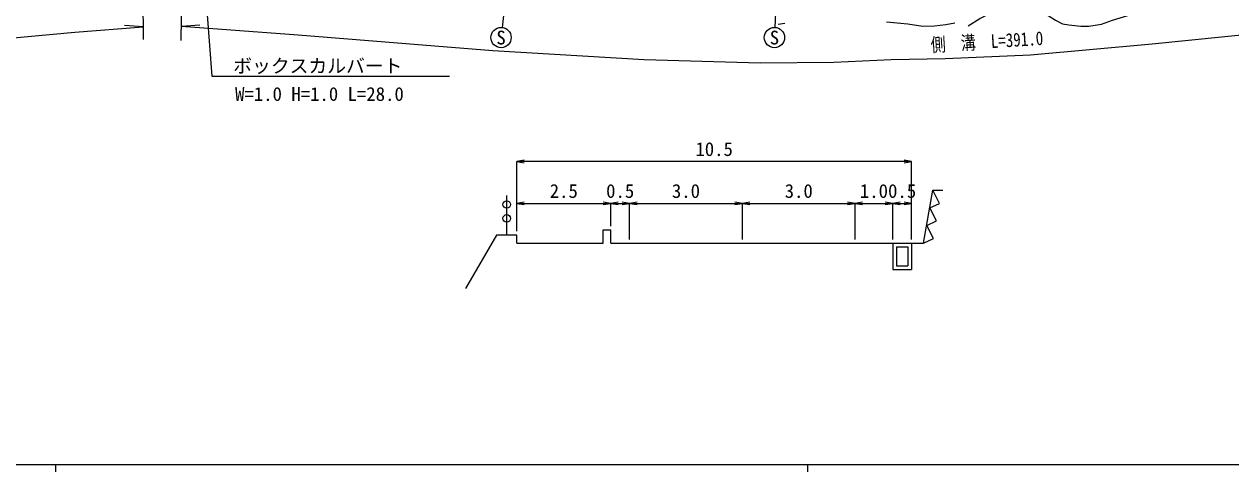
# Model space of a CAD drawing. Units: millimetres at full size, sheet at 1:1000, with parts at other scales. Extents: x 40000 to 680000, y 20000 to 380000.
# Drawn here: x 163817 to 324326, y 204000 to 263566 of the extents above; entities that cross this region are included whole.
import ezdxf
from ezdxf.enums import TextEntityAlignment as Align

# ---------------------------------------------------------------- set-up
doc = ezdxf.new("R2010")
doc.units = ezdxf.units.MM
doc.header["$LTSCALE"] = 1000
for name, color, linetype, lineweight in [('M-BGD', 7, 'Continuous', 25), ('M-STR-HTXT', 7, 'Continuous', 13), ('M-STR-STRC', 7, 'Continuous', 25), ('M-TTL-BAND', 7, 'Continuous', 25)]:
    doc.layers.add(name, color=color, linetype=linetype, lineweight=lineweight)
doc.styles.add('ＭＳ ゴシック', font='')
doc.styles.get('ＭＳ ゴシック').set_extended_font_data('MS Gothic')

# ---------------------------------------------------------------- blocks, each defined once
blk = doc.blocks.new('open_arrow')
at = {"color": 0, "linetype": 'Continuous', "lineweight": -2}
blk.add_lwpolyline([(7.5, 1.25), (0, 0), (7.5, -1.25)], dxfattribs=at)

msp = doc.modelspace()

# ---------------------------------------------------------------- linework, layer by layer
at = {"layer": 'M-BGD'}
for p, q in [((228002, 235501), (228002, 240766)), ((240848, 236200), (241848, 236200)), ((240848, 234427), (240848, 236200)), ((241848, 234427), (241848, 236200)), ((229348, 234427), (240848, 234427)), ((279348, 234427), (279348, 230927)), ((281848, 234427), (281848, 230927)), ((279848, 233927), (279848, 231427)), ((279848, 233927), (281348, 233927)), ((281348, 233927), (281348, 231427)), ((279848, 231427), (281348, 231427)), ((279348, 230927), (281848, 230927))]:
    msp.add_line(p, q, dxfattribs=at)
for points in [[(289362, 263325), (290925, 264318), (292535, 265099), (294074, 265549), (295565, 265762), (296867, 265762), (298122, 265596), (299069, 265241), (300040, 264721), (301011, 264082), (301910, 263609), (302786, 263490), (304387, 263277), (305453, 263277), (307110, 263561), (308578, 264105), (310614, 264721), (313313, 265383), (315539, 265880), (317788, 265904), (320582, 265762), (321979, 265478), (323347, 265137)], [(264988, 263639), (264103, 263508)], [(287588, 263699), (286430, 263471), (284905, 263282), (283342, 263264), (281346, 263546), (278522, 263828)], [(241848, 234427), (244348, 234427), (259348, 234427), (274348, 234427), (279348, 234427), (281848, 234427), (283452, 234427), (284692, 241458), (286015, 241458)], [(284279, 239114), (285579, 239721), (284692, 241458)], [(283865, 236771), (285166, 237377), (284279, 239114)], [(283452, 234427), (284752, 235033), (283865, 236771)], [(229348, 234427), (229348, 235501), (226656, 235501), (222542, 228376)]]:
    msp.add_lwpolyline(points, dxfattribs=at)
for centre in [(228002, 239571), (228002, 237728)]:
    msp.add_circle(centre, 500, dxfattribs=at)
at = {"layer": 'M-STR-HTXT'}
for p, q in [((184704, 261396), (185076, 289551)), ((179441, 287492), (179652, 261528)), ((229810, 285494), (227397, 263119)), ((264595, 284286), (263675, 263126)), ((179638, 263221), (177188, 263371)), ((184729, 263302), (187179, 263461)), ((229348, 236001), (229348, 245286)), ((281848, 245285), (229348, 245285)), ((281848, 234927), (281848, 245286)), ((229348, 239715), (241848, 239715)), ((241848, 236700), (241848, 239716)), ((241848, 239715), (244348, 239715)), ((244348, 234927), (244348, 239716)), ((244348, 239715), (259348, 239715)), ((259348, 234927), (259348, 239716)), ((259348, 239715), (274348, 239715)), ((274348, 234927), (274348, 239716)), ((274348, 239715), (279348, 239715)), ((279348, 234927), (279348, 239716)), ((279348, 239715), (281848, 239715))]:
    msp.add_line(p, q, dxfattribs=at)
for points in [[(186008, 293397), (188799, 256659), (220409, 256659)], [(184729, 263302), (200288, 262134), (226153, 260057), (246309, 258842), (261739, 258437), (271499, 258518), (279153, 258842), (286316, 259004), (297696, 259490), (313855, 260947), (338450, 263408)], [(101934, 241137), (109231, 245216), (114933, 248372), (119511, 250762), (124089, 252811), (128804, 254655), (134065, 256089), (141231, 258191), (146606, 259539), (150211, 260384), (155453, 261075), (163813, 261878), (170554, 262509), (179638, 263221)]]:
    msp.add_lwpolyline(points, dxfattribs=at)
at = {"layer": 'M-STR-STRC'}
for centre in [(227252, 261777), (263616, 261777)]:
    msp.add_circle(centre, 1350, dxfattribs=at)
at = {"layer": 'M-TTL-BAND'}
for p, q in [((40000, 205000), (579000, 205000)), ((168000, 205000), (168000, 204000)), ((268000, 205000), (268000, 204000))]:
    msp.add_line(p, q, dxfattribs=at)

# ---------------------------------------------------------------- block references
at = {"layer": 'M-STR-HTXT', "xscale": 133, "yscale": 133}
for p in [(229348, 245285), (229348, 239715), (241848, 239715), (244348, 239715), (259348, 239715), (274348, 239715), (279348, 239715)]:
    msp.add_blockref('open_arrow', p, dxfattribs=at)
at = {"layer": 'M-STR-HTXT', "xscale": 133, "yscale": 133, "rotation": 180}
for p in [(281848, 245285), (241848, 239715), (244348, 239715), (259348, 239715), (274348, 239715), (279348, 239715), (281848, 239715)]:
    msp.add_blockref('open_arrow', p, dxfattribs=at)

# ---------------------------------------------------------------- texts
at = {"layer": 'M-STR-HTXT', "style": 'ＭＳ ゴシック', "width": 0.8}
msp.add_text('側\u3000溝\u3000L=391.0', height=1833, rotation=3.571, dxfattribs=at).set_placement((291972, 259791), align=Align.BOTTOM_CENTER)
at = {"layer": 'M-STR-HTXT', "style": 'ＭＳ ゴシック'}
for s, p in [('ボックスカルバート', (191632, 256544)), ('W=1.0 H=1.0 L=28.0', (191874, 252804))]:
    msp.add_text(s, height=1833, dxfattribs=at).set_placement(p, align=Align.BOTTOM_LEFT)
for s, p in [('10.5', (255598, 245472)), ('2.5', (235598, 239902)), ('0.5', (243098, 239902)), ('3.0', (251848, 239902)), ('3.0', (266848, 239902)), ('1.0', (276848, 239902)), ('0.5', (280598, 239902))]:
    msp.add_text(s, height=1833, dxfattribs=at).set_placement(p, align=Align.BOTTOM_CENTER)
at = {"layer": 'M-STR-STRC', "style": 'ＭＳ ゴシック'}
for p in [(227252, 261777), (263616, 261777)]:
    msp.add_text('S', height=1833, dxfattribs=at).set_placement(p, align=Align.MIDDLE_CENTER)

doc.saveas('drawing.dxf')
